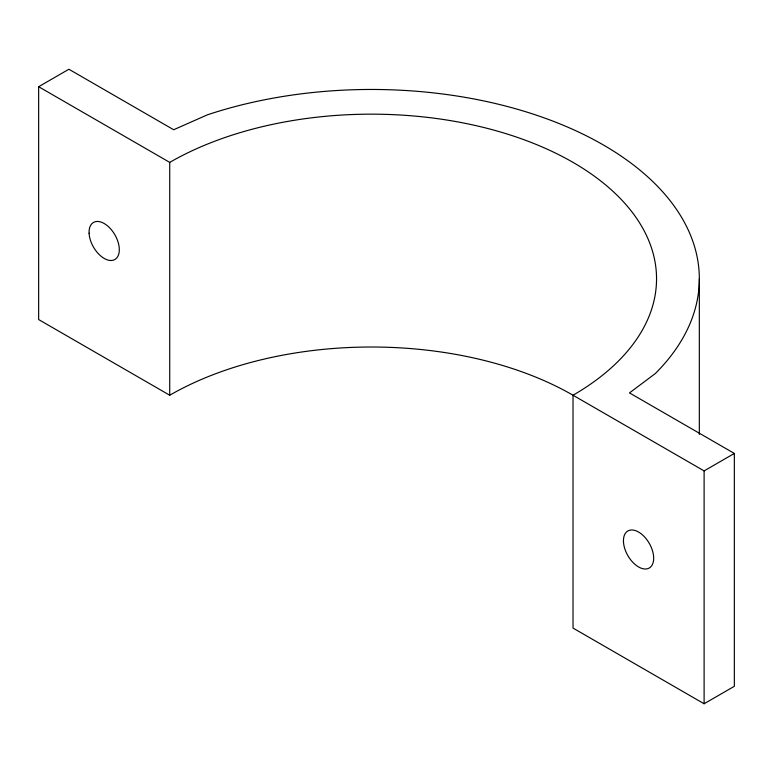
<?xml version="1.0" encoding="UTF-8"?>
<svg xmlns="http://www.w3.org/2000/svg" width="773" height="773" viewBox="0 0 773 773"><rect width="100%" height="100%" fill="white"/><g stroke="black" fill="none" stroke-linecap="round" stroke-linejoin="round"><path stroke-width="1.16" d="M38.65 86.711L68.894 69.241L173.674 129.738L207.396 114.829A327.955 189.346 0 0 1 603.278 144.918A327.955 189.346 0 0 1 655.398 373.475L629.493 392.906L734.35 453.442L734.35 686.289L704.106 703.759L573.025 628.082L573.025 395.225A285.179 164.649 0 0 0 573.025 162.388A285.179 164.649 0 0 0 169.722 162.388L38.65 86.711L38.65 319.558L169.722 395.235A285.179 164.649 0 0 1 573.025 395.235L704.106 470.902L734.35 453.442M704.106 470.902L704.106 703.759M699.333 278.811L699.333 434.445M169.722 162.388L169.722 395.235M623.463 541.689A21.393 12.349 60 0 0 646.808 568.889A21.393 12.349 60 0 0 645.426 537.892A21.393 12.349 60 0 0 623.463 541.689M89.088 233.175A21.393 12.349 60 0 0 112.433 260.375A21.393 12.349 60 0 0 111.051 229.368A21.393 12.349 60 0 0 89.088 233.175"/></g></svg>
